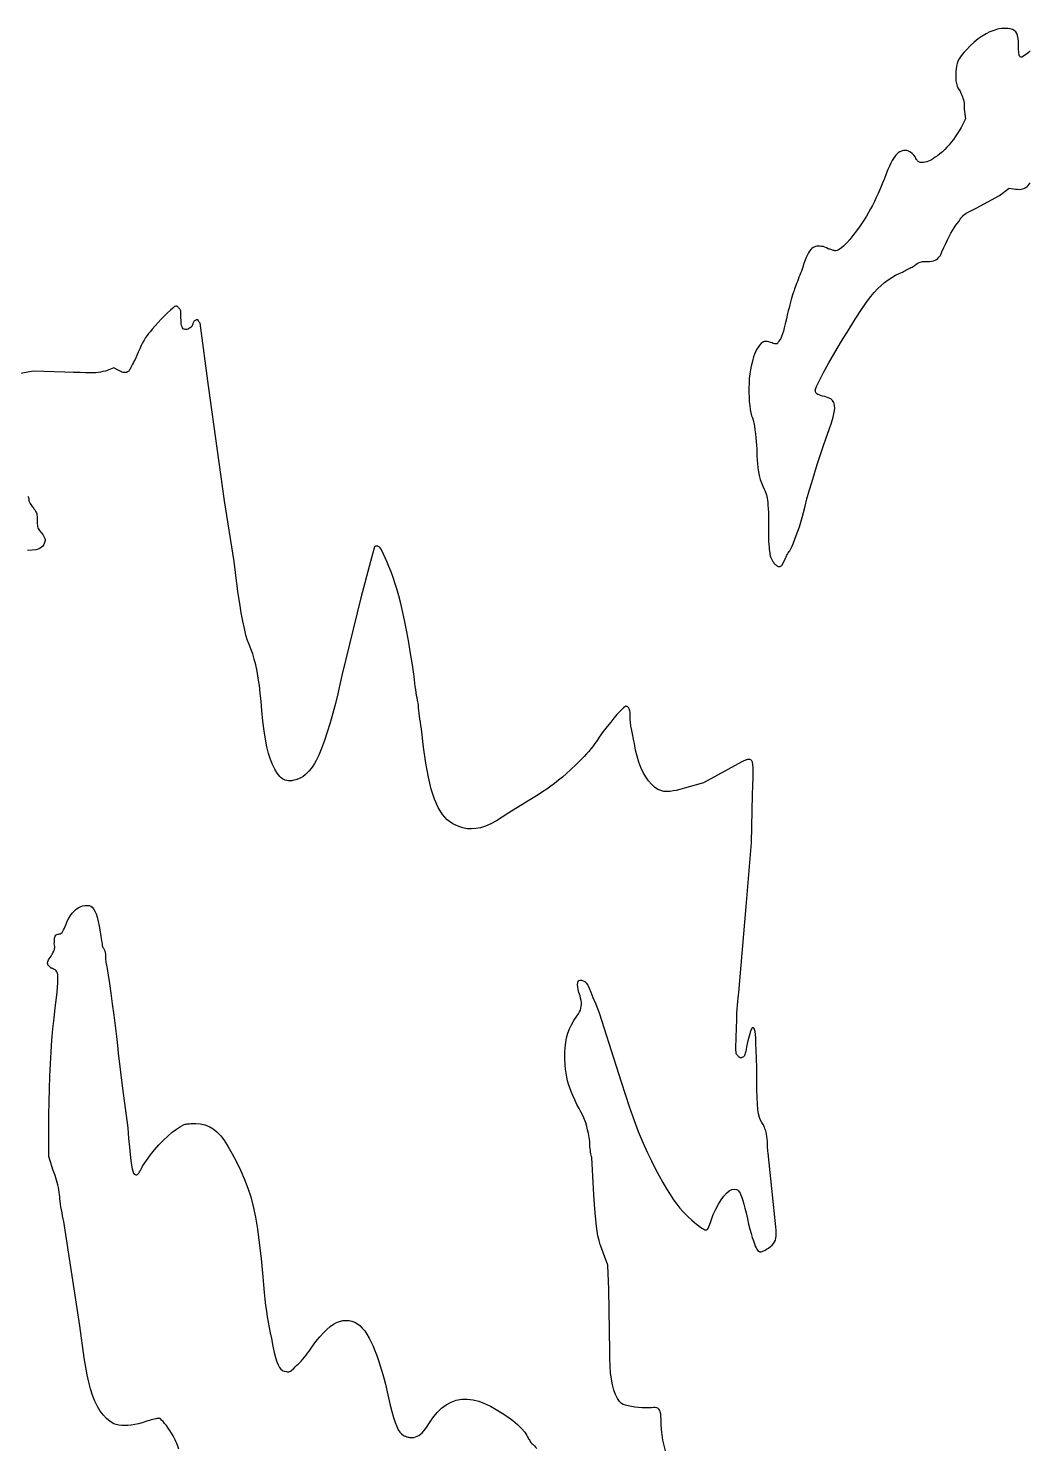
# Model space of a CAD drawing. Extents: x 0.1 to 12, y 0.1 to 13.2.
# Drawn here: x 3.068 to 5.893, y 6.371 to 10.375 of the extents above; entities that cross this region are included whole.
import ezdxf

# ---------------------------------------------------------------- set-up
doc = ezdxf.new("R2010")
doc.units = 0
doc.layers.add('1', color=1, linetype='CONTINUOUS')

msp = doc.modelspace()

# ---------------------------------------------------------------- linework, layer by layer
at = {"layer": '1', "linetype": 'CONTINUOUS'}
for points in [[(5.8945, 10.3108), (5.8877, 10.3056), (5.8816, 10.3011), (5.8765, 10.2975), (5.8728, 10.2951), (5.8709, 10.2943), (5.8684, 10.2946), (5.8665, 10.2954), (5.865, 10.2969), (5.8638, 10.299), (5.863, 10.3018), (5.8624, 10.3053), (5.8621, 10.3096), (5.8619, 10.3147), (5.8619, 10.3206), (5.8619, 10.3273), (5.8616, 10.3382), (5.8607, 10.3473), (5.8591, 10.3549), (5.8568, 10.3611), (5.8536, 10.366), (5.8495, 10.3697), (5.8445, 10.3724), (5.8384, 10.3741), (5.8312, 10.3751), (5.8228, 10.3754), (5.8127, 10.3748), (5.8023, 10.3729), (5.7917, 10.3698), (5.7809, 10.3655), (5.7699, 10.36), (5.7588, 10.3533), (5.7477, 10.3455), (5.7366, 10.3366), (5.7256, 10.3265), (5.7147, 10.3153), (5.708, 10.3084), (5.7024, 10.3018), (5.6976, 10.2954), (5.6938, 10.2891), (5.6907, 10.2827), (5.6883, 10.276), (5.6866, 10.2688), (5.6855, 10.2611), (5.6849, 10.2526), (5.6847, 10.2432), (5.6847, 10.2374), (5.6848, 10.2322), (5.685, 10.2277), (5.6855, 10.2235), (5.6862, 10.2196), (5.6873, 10.2158), (5.6888, 10.2119), (5.6908, 10.2078), (5.6934, 10.2033), (5.6967, 10.1982), (5.6992, 10.1923), (5.7014, 10.1871), (5.7033, 10.1824), (5.7048, 10.1781), (5.7061, 10.1738), (5.7071, 10.1694), (5.7078, 10.1648), (5.7083, 10.1597), (5.7086, 10.1539), (5.7087, 10.1471), (5.7117, 10.1201), (5.6997, 10.0961), (5.6943, 10.0865), (5.6888, 10.0776), (5.6833, 10.0693), (5.6777, 10.0615), (5.6719, 10.0541), (5.666, 10.047), (5.6598, 10.0403), (5.6534, 10.0337), (5.6467, 10.0273), (5.6396, 10.021), (5.6329, 10.016), (5.6268, 10.0116), (5.6214, 10.0079), (5.6165, 10.0048), (5.6119, 10.0023), (5.6074, 10.0003), (5.603, 9.9988), (5.5985, 9.9978), (5.5938, 9.9972), (5.5886, 9.997), (5.5861, 9.9971), (5.5838, 9.9974), (5.5819, 9.998), (5.5801, 9.9988), (5.5785, 10), (5.5769, 10.0015), (5.5754, 10.0035), (5.5739, 10.0058), (5.5723, 10.0087), (5.5706, 10.012), (5.566, 10.0178), (5.5613, 10.0225), (5.5564, 10.0261), (5.5515, 10.0288), (5.5465, 10.0304), (5.5416, 10.031), (5.5367, 10.0307), (5.5318, 10.0294), (5.5271, 10.0272), (5.5225, 10.024), (5.519, 10.0211), (5.5156, 10.0177), (5.5122, 10.0136), (5.5088, 10.0086), (5.5053, 10.0026), (5.5015, 9.9955), (5.4976, 9.987), (5.4933, 9.977), (5.4886, 9.9654), (5.4835, 9.952), (5.4773, 9.9365), (5.4715, 9.9225), (5.4659, 9.9096), (5.4604, 9.8978), (5.455, 9.8866), (5.4495, 9.8761), (5.444, 9.8658), (5.4384, 9.8557), (5.4326, 9.8454), (5.4264, 9.8348), (5.4151, 9.8185), (5.4044, 9.8039), (5.3945, 9.7909), (5.3853, 9.7795), (5.3769, 9.7699), (5.3691, 9.762), (5.3621, 9.7558), (5.3558, 9.7513), (5.3502, 9.7486), (5.3453, 9.7477), (5.3443, 9.7478), (5.3429, 9.7481), (5.3412, 9.7485), (5.3392, 9.749), (5.3371, 9.7496), (5.3347, 9.7503), (5.3323, 9.7511), (5.3297, 9.752), (5.327, 9.7529), (5.3243, 9.7538), (5.3197, 9.7562), (5.3151, 9.7581), (5.3103, 9.7595), (5.3056, 9.7604), (5.3011, 9.7609), (5.2966, 9.7609), (5.2925, 9.7605), (5.2887, 9.7596), (5.2852, 9.7584), (5.2823, 9.7568), (5.2788, 9.7545), (5.2754, 9.7513), (5.2721, 9.7472), (5.2689, 9.7422), (5.2658, 9.7361), (5.2626, 9.7291), (5.2594, 9.721), (5.2561, 9.712), (5.2528, 9.7019), (5.2492, 9.6907), (5.2466, 9.6851), (5.2442, 9.6793), (5.2419, 9.6733), (5.2397, 9.6673), (5.2376, 9.6614), (5.2356, 9.6557), (5.2337, 9.6502), (5.2319, 9.6451), (5.23, 9.6406), (5.2282, 9.6366), (5.2272, 9.6333), (5.2258, 9.6289), (5.2241, 9.6235), (5.2223, 9.6173), (5.2203, 9.6104), (5.2183, 9.6029), (5.2162, 9.5951), (5.2141, 9.587), (5.2121, 9.5787), (5.2102, 9.5706), (5.2068, 9.5554), (5.2036, 9.5422), (5.2008, 9.5309), (5.1981, 9.5213), (5.1956, 9.5131), (5.1931, 9.5063), (5.1907, 9.5008), (5.1883, 9.4962), (5.1858, 9.4925), (5.1832, 9.4895), (5.1823, 9.4879), (5.1813, 9.4866), (5.1802, 9.4857), (5.1788, 9.4852), (5.1772, 9.485), (5.1752, 9.4852), (5.1728, 9.4857), (5.1698, 9.4866), (5.1663, 9.4879), (5.1622, 9.4895), (5.1571, 9.491), (5.1527, 9.492), (5.1487, 9.4923), (5.1452, 9.492), (5.1419, 9.491), (5.1388, 9.4893), (5.1358, 9.4868), (5.1328, 9.4835), (5.1296, 9.4794), (5.1261, 9.4745), (5.1227, 9.4689), (5.1196, 9.4628), (5.1168, 9.4562), (5.1142, 9.449), (5.1119, 9.4411), (5.1097, 9.4323), (5.1077, 9.4227), (5.1057, 9.412), (5.1039, 9.4003), (5.1021, 9.3874), (5.1014, 9.3745), (5.101, 9.3614), (5.101, 9.3483), (5.1014, 9.3353), (5.1021, 9.3228), (5.1032, 9.3111), (5.1046, 9.3003), (5.1064, 9.2907), (5.1086, 9.2826), (5.1111, 9.2763), (5.1129, 9.2699), (5.1147, 9.262), (5.1163, 9.2527), (5.1179, 9.2424), (5.1194, 9.2316), (5.1206, 9.2205), (5.1217, 9.2095), (5.1224, 9.1988), (5.123, 9.189), (5.1231, 9.1802), (5.1233, 9.1692), (5.1239, 9.158), (5.1248, 9.1467), (5.1262, 9.1354), (5.128, 9.1242), (5.1303, 9.1134), (5.133, 9.1029), (5.1362, 9.0929), (5.1399, 9.0836), (5.1441, 9.0751), (5.1466, 9.0693), (5.1486, 9.0642), (5.1501, 9.0595), (5.1514, 9.0549), (5.1524, 9.0499), (5.1532, 9.0444), (5.1539, 9.0379), (5.1546, 9.03), (5.1553, 9.0205), (5.1562, 9.009), (5.1562, 8.9279), (5.157, 8.9195), (5.1577, 8.9122), (5.1583, 8.9059), (5.1589, 8.9004), (5.1595, 8.8956), (5.1603, 8.8914), (5.1611, 8.8875), (5.1622, 8.8839), (5.1635, 8.8804), (5.1652, 8.8769), (5.1662, 8.875), (5.1673, 8.873), (5.1686, 8.8709), (5.17, 8.8688), (5.1715, 8.8667), (5.1732, 8.8648), (5.1749, 8.8629), (5.1766, 8.8613), (5.1784, 8.8599), (5.1802, 8.8589), (5.1819, 8.8581), (5.1835, 8.8574), (5.1849, 8.857), (5.1863, 8.8569), (5.1877, 8.857), (5.189, 8.8574), (5.1904, 8.858), (5.1919, 8.859), (5.1935, 8.8602), (5.1952, 8.8619), (5.2042, 8.8799), (5.2044, 8.881), (5.2049, 8.8826), (5.2057, 8.8846), (5.2067, 8.8869), (5.208, 8.8893), (5.2094, 8.8918), (5.211, 8.8943), (5.2127, 8.8967), (5.2144, 8.8989), (5.2162, 8.9009), (5.2192, 8.9071), (5.2226, 8.9147), (5.2264, 8.9237), (5.2304, 8.9338), (5.2346, 8.9448), (5.2389, 8.9567), (5.2432, 8.9692), (5.2474, 8.9822), (5.2515, 8.9955), (5.2553, 9.009), (5.2595, 9.0274), (5.2648, 9.0481), (5.271, 9.0706), (5.278, 9.0945), (5.2857, 9.1194), (5.2937, 9.1448), (5.3021, 9.1703), (5.3106, 9.1955), (5.3191, 9.22), (5.3273, 9.2432), (5.3337, 9.2624), (5.3385, 9.2786), (5.3416, 9.2921), (5.343, 9.3033), (5.3427, 9.3123), (5.3407, 9.3196), (5.337, 9.3253), (5.3316, 9.3298), (5.3243, 9.3334), (5.3153, 9.3363), (5.3087, 9.3381), (5.3033, 9.3397), (5.2989, 9.3412), (5.2954, 9.3427), (5.2928, 9.3442), (5.2909, 9.3459), (5.2896, 9.3476), (5.2888, 9.3496), (5.2884, 9.3518), (5.2883, 9.3544), (5.2918, 9.3646), (5.2998, 9.3817), (5.3117, 9.4045), (5.3267, 9.4315), (5.3438, 9.4613), (5.3624, 9.4927), (5.3817, 9.5243), (5.4008, 9.5547), (5.419, 9.5826), (5.4354, 9.6066), (5.4446, 9.6188), (5.4541, 9.63), (5.4638, 9.6404), (5.4738, 9.6499), (5.4839, 9.6584), (5.494, 9.6661), (5.5042, 9.6728), (5.5144, 9.6787), (5.5245, 9.6836), (5.5345, 9.6877), (5.5374, 9.6895), (5.5406, 9.6913), (5.5439, 9.6931), (5.5475, 9.6949), (5.5511, 9.6967), (5.5546, 9.6985), (5.5582, 9.7003), (5.5615, 9.7021), (5.5647, 9.7039), (5.5676, 9.7057), (5.5717, 9.709), (5.5754, 9.7116), (5.5786, 9.7136), (5.5816, 9.7151), (5.5845, 9.7162), (5.5875, 9.717), (5.5907, 9.7174), (5.5944, 9.7176), (5.5986, 9.7177), (5.6036, 9.7177), (5.6104, 9.7179), (5.6163, 9.7185), (5.6216, 9.7196), (5.6262, 9.7212), (5.6303, 9.7233), (5.6339, 9.7262), (5.6371, 9.7296), (5.6401, 9.7339), (5.6429, 9.7389), (5.6456, 9.7447), (5.651, 9.7569), (5.6561, 9.7682), (5.6611, 9.7787), (5.666, 9.7884), (5.6708, 9.7973), (5.6755, 9.8055), (5.6801, 9.813), (5.6847, 9.8199), (5.6892, 9.8262), (5.6937, 9.8318), (5.6971, 9.8368), (5.7001, 9.8411), (5.7031, 9.8447), (5.7063, 9.848), (5.7098, 9.851), (5.714, 9.8539), (5.7191, 9.8569), (5.7252, 9.8601), (5.7327, 9.8637), (5.7417, 9.8679), (5.8078, 9.9039), (5.8348, 9.9249), (5.8529, 9.9219), (5.8589, 9.9213), (5.8644, 9.9212), (5.8695, 9.9216), (5.8741, 9.9226), (5.8784, 9.9242), (5.8823, 9.9262), (5.8858, 9.9289), (5.8891, 9.932), (5.8921, 9.9357), (5.8949, 9.9399)], [(4.8652, 6.3622), (4.8615, 6.3769), (4.8584, 6.3919), (4.856, 6.407), (4.8543, 6.422), (4.8532, 6.4365), (4.8529, 6.4505), (4.8527, 6.4588), (4.8521, 6.4657), (4.851, 6.4714), (4.8494, 6.4759), (4.8472, 6.4794), (4.8444, 6.4818), (4.8409, 6.4833), (4.8367, 6.4841), (4.8317, 6.4841), (4.8258, 6.4835), (4.818, 6.4829), (4.809, 6.4827), (4.7993, 6.4831), (4.7893, 6.4838), (4.7793, 6.485), (4.7696, 6.4865), (4.7607, 6.4884), (4.7528, 6.4905), (4.7464, 6.4929), (4.7417, 6.4955), (4.7356, 6.5013), (4.7299, 6.5096), (4.7248, 6.5203), (4.7202, 6.533), (4.7162, 6.5477), (4.713, 6.564), (4.7105, 6.5819), (4.709, 6.6011), (4.7083, 6.6214), (4.7087, 6.6426), (4.7057, 6.8168), (4.7027, 6.8859), (4.6907, 6.9189), (4.6857, 6.9318), (4.6815, 6.9439), (4.678, 6.9557), (4.6751, 6.968), (4.6727, 6.9812), (4.6706, 6.9961), (4.6688, 7.0132), (4.667, 7.0332), (4.6654, 7.0566), (4.6637, 7.0841), (4.6577, 7.1892), (4.6568, 7.1922), (4.6559, 7.1959), (4.655, 7.2001), (4.6543, 7.2046), (4.6535, 7.2095), (4.6529, 7.2145), (4.6524, 7.2196), (4.652, 7.2246), (4.6517, 7.2296), (4.6517, 7.2342), (4.6498, 7.2463), (4.6479, 7.2573), (4.6458, 7.2675), (4.6433, 7.2773), (4.6404, 7.2868), (4.6369, 7.2963), (4.6329, 7.306), (4.628, 7.3163), (4.6223, 7.3273), (4.6156, 7.3393), (4.6097, 7.3523), (4.6044, 7.3642), (4.5998, 7.3753), (4.5958, 7.3858), (4.5923, 7.396), (4.5895, 7.4062), (4.5871, 7.4164), (4.5851, 7.4271), (4.5837, 7.4383), (4.5826, 7.4505), (4.582, 7.4685), (4.582, 7.485), (4.5827, 7.5001), (4.5843, 7.5142), (4.5867, 7.5274), (4.5902, 7.54), (4.5947, 7.5521), (4.6004, 7.5641), (4.6073, 7.5762), (4.6156, 7.5886), (4.6197, 7.5946), (4.6229, 7.6003), (4.6253, 7.6056), (4.627, 7.6108), (4.628, 7.616), (4.6284, 7.6212), (4.6282, 7.6267), (4.6274, 7.6325), (4.6262, 7.6388), (4.6246, 7.6456), (4.6215, 7.6551), (4.6192, 7.6636), (4.6179, 7.671), (4.6174, 7.6773), (4.6179, 7.6824), (4.6192, 7.6863), (4.6215, 7.6888), (4.6246, 7.6899), (4.6287, 7.6896), (4.6336, 7.6877), (4.6361, 7.6869), (4.6383, 7.6858), (4.6405, 7.6839), (4.643, 7.6806), (4.646, 7.6753), (4.6498, 7.6674), (4.6548, 7.6562), (4.661, 7.6413), (4.6689, 7.6219), (4.6787, 7.5976), (4.7267, 7.4474), (4.7409, 7.4028), (4.7529, 7.3652), (4.7633, 7.3335), (4.7724, 7.3067), (4.7808, 7.2834), (4.7888, 7.2626), (4.7969, 7.243), (4.8054, 7.2235), (4.8149, 7.203), (4.8258, 7.1802), (4.8366, 7.1583), (4.8473, 7.1377), (4.8579, 7.1186), (4.8683, 7.101), (4.8784, 7.0848), (4.8881, 7.0703), (4.8974, 7.0575), (4.9062, 7.0465), (4.9144, 7.0373), (4.9219, 7.03), (4.9306, 7.0215), (4.9388, 7.0138), (4.9463, 7.0071), (4.9532, 7.0012), (4.9595, 6.9962), (4.9649, 6.9922), (4.9697, 6.989), (4.9736, 6.9868), (4.9767, 6.9854), (4.979, 6.985), (4.9807, 6.9852), (4.9823, 6.9858), (4.9837, 6.9868), (4.9851, 6.9884), (4.9865, 6.9906), (4.9878, 6.9934), (4.9892, 6.9969), (4.9907, 7.0011), (4.9923, 7.0061), (4.994, 7.012), (5.0005, 7.0286), (5.0075, 7.0438), (5.0149, 7.0577), (5.0224, 7.0699), (5.03, 7.0803), (5.0377, 7.0888), (5.0452, 7.095), (5.0525, 7.099), (5.0595, 7.1004), (5.0661, 7.0991), (5.0687, 7.0978), (5.0712, 7.0957), (5.0736, 7.0926), (5.076, 7.0884), (5.0785, 7.083), (5.081, 7.0762), (5.0837, 7.0679), (5.0865, 7.0581), (5.0897, 7.0465), (5.0931, 7.033), (5.0967, 7.0165), (5.1002, 7.0014), (5.1037, 6.9875), (5.1071, 6.975), (5.1104, 6.964), (5.1134, 6.9543), (5.1163, 6.9462), (5.1189, 6.9395), (5.1212, 6.9344), (5.1231, 6.9309), (5.125, 6.9278), (5.1271, 6.9255), (5.1295, 6.924), (5.1322, 6.9233), (5.1351, 6.9234), (5.1385, 6.9242), (5.1422, 6.9257), (5.1464, 6.9279), (5.151, 6.9306), (5.1562, 6.9339), (5.1619, 6.9383), (5.1667, 6.9425), (5.1705, 6.9467), (5.1735, 6.9512), (5.1757, 6.9561), (5.1771, 6.9616), (5.1779, 6.968), (5.1782, 6.9753), (5.1779, 6.984), (5.1772, 6.994), (5.1562, 7.1922), (5.1561, 7.1935), (5.1558, 7.1957), (5.1555, 7.1986), (5.1551, 7.2022), (5.1547, 7.2065), (5.1542, 7.2112), (5.1538, 7.2165), (5.1535, 7.2221), (5.1532, 7.228), (5.1532, 7.2342), (5.1523, 7.2425), (5.1513, 7.2496), (5.1504, 7.2556), (5.1494, 7.2607), (5.1483, 7.265), (5.1471, 7.2688), (5.1458, 7.2723), (5.1444, 7.2756), (5.1429, 7.2788), (5.1411, 7.2823), (5.137, 7.288), (5.1335, 7.2945), (5.1306, 7.3025), (5.1283, 7.3124), (5.1265, 7.3247), (5.1251, 7.34), (5.1242, 7.3588), (5.1236, 7.3816), (5.1232, 7.409), (5.1231, 7.4414), (5.1223, 7.4695), (5.1216, 7.4925), (5.1209, 7.5111), (5.1202, 7.5257), (5.1194, 7.5368), (5.1184, 7.5448), (5.1171, 7.5502), (5.1155, 7.5535), (5.1136, 7.5551), (5.1111, 7.5556), (5.1101, 7.555), (5.109, 7.5535), (5.1077, 7.5509), (5.1063, 7.5475), (5.1047, 7.5432), (5.1031, 7.538), (5.1014, 7.5322), (5.0997, 7.5256), (5.0979, 7.5183), (5.0961, 7.5105), (5.0945, 7.5015), (5.0931, 7.494), (5.0919, 7.4881), (5.0908, 7.4834), (5.0897, 7.4797), (5.0885, 7.477), (5.0872, 7.475), (5.0855, 7.4735), (5.0835, 7.4724), (5.0811, 7.4715), (5.0802, 7.4707), (5.0793, 7.4704), (5.0783, 7.4703), (5.0773, 7.4706), (5.0762, 7.4711), (5.075, 7.4719), (5.0737, 7.473), (5.0723, 7.4743), (5.0708, 7.4758), (5.0691, 7.4775), (5.0674, 7.4793), (5.0662, 7.4812), (5.0652, 7.4838), (5.0645, 7.4873), (5.0642, 7.4921), (5.0641, 7.4987), (5.0643, 7.5073), (5.0647, 7.5184), (5.0653, 7.5324), (5.0661, 7.5495), (5.0662, 7.5607), (5.0664, 7.5723), (5.0668, 7.5842), (5.0673, 7.5961), (5.0679, 7.6077), (5.0687, 7.619), (5.0694, 7.6295), (5.0703, 7.6391), (5.0712, 7.6476), (5.0721, 7.6547), (5.0931, 7.8979), (5.1081, 8.0781), (5.1111, 8.2132), (5.1119, 8.2393), (5.1125, 8.2604), (5.1127, 8.277), (5.1125, 8.2896), (5.1119, 8.2988), (5.1107, 8.3051), (5.1089, 8.3091), (5.1064, 8.3112), (5.1032, 8.3121), (5.0991, 8.3123), (5.098, 8.3122), (5.0967, 8.312), (5.095, 8.3116), (5.0932, 8.3111), (5.0912, 8.3104), (5.0892, 8.3097), (5.087, 8.3089), (5.085, 8.3081), (5.083, 8.3072), (5.0811, 8.3063), (4.973, 8.2462), (4.9189, 8.2312), (4.9064, 8.228), (4.8958, 8.2254), (4.8868, 8.2236), (4.8791, 8.2224), (4.8724, 8.2218), (4.8664, 8.2219), (4.8608, 8.2226), (4.8554, 8.2239), (4.8498, 8.2258), (4.8438, 8.2282), (4.8349, 8.2345), (4.8263, 8.2425), (4.818, 8.2522), (4.8102, 8.2633), (4.8029, 8.2759), (4.7963, 8.2898), (4.7904, 8.3051), (4.7852, 8.3214), (4.781, 8.3389), (4.7778, 8.3574), (4.7769, 8.3612), (4.776, 8.3655), (4.7751, 8.3701), (4.7742, 8.3749), (4.7733, 8.3799), (4.7724, 8.3848), (4.7715, 8.3896), (4.7706, 8.3943), (4.7697, 8.3986), (4.7688, 8.4024), (4.7679, 8.4062), (4.7673, 8.4102), (4.7668, 8.4144), (4.7664, 8.4187), (4.7661, 8.423), (4.766, 8.4273), (4.7659, 8.4313), (4.7658, 8.4351), (4.7658, 8.4385), (4.7658, 8.4414), (4.7656, 8.4457), (4.7651, 8.4494), (4.7643, 8.4526), (4.7633, 8.4553), (4.762, 8.4576), (4.7606, 8.4594), (4.759, 8.4608), (4.7573, 8.4617), (4.7556, 8.4623), (4.7538, 8.4625), (4.7512, 8.4615), (4.7474, 8.4586), (4.7423, 8.4539), (4.736, 8.4474), (4.7286, 8.4392), (4.7202, 8.4294), (4.711, 8.418), (4.7009, 8.4052), (4.6901, 8.391), (4.6787, 8.3754), (4.6725, 8.366), (4.6666, 8.3575), (4.6608, 8.3496), (4.655, 8.3423), (4.649, 8.3352), (4.6428, 8.3282), (4.6361, 8.3212), (4.629, 8.3138), (4.6212, 8.3059), (4.6126, 8.2973), (4.5989, 8.2846), (4.5863, 8.2732), (4.5746, 8.263), (4.5634, 8.2537), (4.5526, 8.2451), (4.5417, 8.237), (4.5305, 8.229), (4.5188, 8.2211), (4.5062, 8.2129), (4.4925, 8.2042), (4.4234, 8.1622), (4.4052, 8.1497), (4.3883, 8.1394), (4.3725, 8.131), (4.3577, 8.1246), (4.3438, 8.1201), (4.3307, 8.1174), (4.3181, 8.1164), (4.3059, 8.1171), (4.294, 8.1194), (4.2823, 8.1231), (4.2652, 8.131), (4.25, 8.1423), (4.2365, 8.1575), (4.2245, 8.1767), (4.214, 8.2005), (4.2047, 8.2291), (4.1965, 8.2629), (4.1893, 8.3023), (4.1829, 8.3477), (4.1772, 8.3994), (4.1755, 8.4085), (4.1739, 8.4176), (4.1726, 8.4265), (4.1714, 8.4352), (4.1704, 8.4433), (4.1696, 8.4509), (4.169, 8.4576), (4.1685, 8.4634), (4.1683, 8.4681), (4.1682, 8.4715), (4.1672, 8.4749), (4.1661, 8.4799), (4.1648, 8.486), (4.1635, 8.4931), (4.1622, 8.5011), (4.1608, 8.5097), (4.1595, 8.5188), (4.1583, 8.5281), (4.1571, 8.5374), (4.1562, 8.5465), (4.1515, 8.5796), (4.1465, 8.6118), (4.1413, 8.643), (4.1358, 8.6729), (4.1303, 8.7012), (4.1246, 8.7277), (4.1189, 8.7522), (4.1132, 8.7744), (4.1076, 8.794), (4.1021, 8.8108), (4.0989, 8.8207), (4.0949, 8.8321), (4.0902, 8.8443), (4.0851, 8.8569), (4.08, 8.8694), (4.0749, 8.8811), (4.0701, 8.8915), (4.0659, 8.9002), (4.0625, 8.9065), (4.0601, 8.9099), (4.059, 8.9115), (4.0576, 8.9128), (4.0561, 8.9138), (4.0543, 8.9144), (4.0526, 8.9148), (4.0508, 8.9149), (4.0491, 8.9147), (4.0475, 8.9143), (4.0461, 8.9137), (4.045, 8.9129), (4.033, 8.8709), (4.006, 8.7688), (3.952, 8.5495), (3.9469, 8.5243), (3.941, 8.4977), (3.9343, 8.4704), (3.927, 8.4429), (3.9193, 8.4159), (3.9113, 8.39), (3.9032, 8.3657), (3.8952, 8.3438), (3.8873, 8.3248), (3.8799, 8.3093), (3.8753, 8.3014), (3.8705, 8.2939), (3.8655, 8.2868), (3.8602, 8.2803), (3.8547, 8.2744), (3.849, 8.2691), (3.8429, 8.2645), (3.8365, 8.2606), (3.8299, 8.2575), (3.8228, 8.2553), (3.8168, 8.2537), (3.8112, 8.2527), (3.8061, 8.2523), (3.8013, 8.2524), (3.7969, 8.253), (3.7928, 8.2542), (3.7888, 8.2559), (3.7851, 8.2581), (3.7814, 8.2609), (3.7778, 8.2643), (3.77, 8.2739), (3.763, 8.2851), (3.7565, 8.2979), (3.7507, 8.3125), (3.7455, 8.3292), (3.7408, 8.3482), (3.7366, 8.3696), (3.7329, 8.3936), (3.7296, 8.4205), (3.7267, 8.4505), (3.7247, 8.4758), (3.7224, 8.4995), (3.7197, 8.5217), (3.7166, 8.5424), (3.7132, 8.5616), (3.7094, 8.5793), (3.7053, 8.5957), (3.7008, 8.6106), (3.6959, 8.6243), (3.6907, 8.6366), (3.6862, 8.6484), (3.6817, 8.6636), (3.6773, 8.6819), (3.6729, 8.7031), (3.6685, 8.7267), (3.6643, 8.7525), (3.6602, 8.7802), (3.6562, 8.8093), (3.6523, 8.8397), (3.6486, 8.8709), (3.6216, 9.042), (3.5766, 9.3664), (3.5526, 9.5435), (3.5516, 9.5445), (3.5508, 9.5456), (3.5499, 9.5468), (3.5491, 9.548), (3.5484, 9.5492), (3.5478, 9.5503), (3.5473, 9.5512), (3.5469, 9.5519), (3.5465, 9.5526), (3.5447, 9.5531), (3.5427, 9.553), (3.5406, 9.5524), (3.5387, 9.5513), (3.5368, 9.5499), (3.5351, 9.5482), (3.5336, 9.5464), (3.5325, 9.5444), (3.5318, 9.5424), (3.5315, 9.5405), (3.5312, 9.5387), (3.5302, 9.5367), (3.5288, 9.5346), (3.5269, 9.5327), (3.5248, 9.5308), (3.5225, 9.5291), (3.52, 9.5276), (3.5177, 9.5265), (3.5155, 9.5258), (3.5135, 9.5255), (3.5102, 9.5258), (3.5073, 9.5267), (3.505, 9.5281), (3.503, 9.5302), (3.5015, 9.533), (3.5003, 9.5366), (3.4995, 9.5408), (3.4989, 9.5459), (3.4986, 9.5518), (3.4985, 9.5586), (3.4985, 9.5636), (3.4985, 9.568), (3.4983, 9.5718), (3.4981, 9.575), (3.4977, 9.5777), (3.4972, 9.58), (3.4964, 9.5818), (3.4954, 9.5833), (3.4941, 9.5846), (3.4925, 9.5856), (3.4916, 9.5872), (3.4907, 9.5885), (3.4898, 9.5895), (3.4889, 9.5903), (3.488, 9.5908), (3.4871, 9.5912), (3.4862, 9.5914), (3.4853, 9.5915), (3.4844, 9.5916), (3.4835, 9.5916), (3.4805, 9.5902), (3.4754, 9.5864), (3.4687, 9.5806), (3.4607, 9.5731), (3.452, 9.5646), (3.4428, 9.5553), (3.4338, 9.5457), (3.4253, 9.5362), (3.4177, 9.5274), (3.4114, 9.5195), (3.407, 9.5147), (3.4027, 9.5091), (3.3986, 9.5028), (3.3944, 9.4959), (3.3904, 9.4884), (3.3863, 9.4802), (3.3822, 9.4714), (3.3781, 9.462), (3.3738, 9.452), (3.3694, 9.4414), (3.3668, 9.4369), (3.3643, 9.4325), (3.3621, 9.4283), (3.36, 9.4242), (3.3581, 9.4204), (3.3564, 9.417), (3.3549, 9.414), (3.3535, 9.4116), (3.3523, 9.4097), (3.3514, 9.4084), (3.3494, 9.4068), (3.3471, 9.4055), (3.3445, 9.4047), (3.3417, 9.4043), (3.3386, 9.4043), (3.3354, 9.4047), (3.332, 9.4056), (3.3285, 9.4071), (3.3249, 9.409), (3.3213, 9.4114), (3.3093, 9.4174), (3.2853, 9.4084), (3.2779, 9.4068), (3.2714, 9.4055), (3.2652, 9.4045), (3.2585, 9.4039), (3.2508, 9.4035), (3.2412, 9.4034), (3.2291, 9.4036), (3.2139, 9.404), (3.1948, 9.4046), (3.1712, 9.4054), (3.0811, 9.4084), (3.036, 9.3994)], [(3.0666, 9.0555), (3.068, 9.052), (3.0688, 9.0486), (3.0691, 9.045), (3.0692, 9.044), (3.0694, 9.0426), (3.07, 9.0409), (3.0707, 9.0389), (3.0717, 9.0368), (3.073, 9.0344), (3.0745, 9.032), (3.0764, 9.0294), (3.0786, 9.0267), (3.0811, 9.024), (3.0836, 9.0199), (3.0858, 9.0165), (3.0877, 9.0136), (3.0892, 9.0109), (3.0905, 9.0083), (3.0915, 9.0054), (3.0922, 9.0022), (3.0927, 8.9984), (3.093, 8.9937), (3.0931, 8.988), (3.0931, 8.9822), (3.0932, 8.9773), (3.0934, 8.9732), (3.0939, 8.9697), (3.0946, 8.9666), (3.0957, 8.9638), (3.0972, 8.9611), (3.0992, 8.9583), (3.1019, 8.9553), (3.1051, 8.952), (3.1084, 8.9476), (3.1109, 8.9436), (3.1128, 8.9399), (3.1141, 8.9364), (3.1149, 8.9332), (3.1151, 8.9301), (3.1147, 8.9272), (3.1139, 8.9244), (3.1127, 8.9216), (3.1111, 8.9189), (3.1084, 8.9148), (3.1054, 8.9113), (3.1014, 8.9084), (3.096, 8.9061), (3.0886, 8.9043), (3.0787, 8.9029), (3.0657, 8.9019)], [(3.4926, 6.3663), (3.4906, 6.372), (3.4886, 6.3776), (3.4865, 6.3829), (3.4844, 6.3879), (3.4824, 6.3925), (3.4805, 6.3964), (3.4766, 6.4037), (3.4721, 6.4113), (3.4672, 6.4188), (3.4622, 6.426), (3.4572, 6.4328), (3.4524, 6.439), (3.4479, 6.4444), (3.444, 6.4487), (3.4407, 6.4518), (3.4384, 6.4535), (3.4364, 6.4534), (3.4338, 6.4531), (3.4308, 6.4526), (3.4273, 6.452), (3.4234, 6.4512), (3.4192, 6.4502), (3.4146, 6.449), (3.4098, 6.4477), (3.4047, 6.4462), (3.3994, 6.4444), (3.3887, 6.4411), (3.3782, 6.4383), (3.368, 6.4361), (3.3582, 6.4345), (3.3487, 6.4336), (3.3397, 6.4332), (3.3312, 6.4335), (3.3233, 6.4345), (3.316, 6.4361), (3.3093, 6.4384), (3.2988, 6.4447), (3.2888, 6.4528), (3.2795, 6.4626), (3.2708, 6.4741), (3.2628, 6.4872), (3.2555, 6.502), (3.2489, 6.5184), (3.2432, 6.5363), (3.2383, 6.5557), (3.2342, 6.5766), (3.2252, 6.6246), (3.2132, 6.7147), (3.1682, 7.009), (3.1664, 7.0165), (3.1646, 7.0246), (3.1629, 7.033), (3.1614, 7.0415), (3.1599, 7.0499), (3.1587, 7.0581), (3.1576, 7.0658), (3.1568, 7.0728), (3.1563, 7.079), (3.1562, 7.0841), (3.1552, 7.0912), (3.154, 7.0982), (3.1526, 7.1051), (3.1511, 7.1119), (3.1494, 7.1186), (3.1475, 7.1254), (3.1454, 7.1322), (3.1432, 7.1391), (3.1408, 7.146), (3.1381, 7.1532), (3.1261, 7.1922), (3.1261, 7.3093), (3.1264, 7.3468), (3.1272, 7.3834), (3.1284, 7.4193), (3.1301, 7.4541), (3.1321, 7.488), (3.1346, 7.5208), (3.1373, 7.5524), (3.1404, 7.5828), (3.1436, 7.6119), (3.1471, 7.6396), (3.1488, 7.6563), (3.15, 7.6703), (3.1509, 7.6819), (3.1513, 7.6913), (3.1513, 7.6989), (3.1508, 7.7049), (3.1499, 7.7096), (3.1485, 7.7131), (3.1466, 7.7157), (3.1441, 7.7177), (3.1432, 7.7186), (3.142, 7.7195), (3.1408, 7.7203), (3.1395, 7.7211), (3.1381, 7.7218), (3.1368, 7.7225), (3.1355, 7.723), (3.1343, 7.7234), (3.1331, 7.7236), (3.1321, 7.7237), (3.1231, 7.7327), (3.1224, 7.7353), (3.1221, 7.7376), (3.1221, 7.7398), (3.1226, 7.742), (3.1235, 7.7444), (3.1248, 7.747), (3.1267, 7.75), (3.129, 7.7536), (3.1318, 7.7578), (3.1351, 7.7628), (3.1368, 7.7661), (3.1383, 7.7691), (3.1397, 7.7717), (3.1407, 7.7742), (3.1415, 7.7767), (3.142, 7.7792), (3.1423, 7.782), (3.1423, 7.7851), (3.1419, 7.7886), (3.1411, 7.7928), (3.1412, 7.7987), (3.1415, 7.8037), (3.142, 7.8079), (3.1428, 7.8114), (3.1438, 7.8142), (3.145, 7.8164), (3.1466, 7.818), (3.1484, 7.819), (3.1506, 7.8196), (3.1532, 7.8198), (3.1558, 7.8201), (3.1582, 7.821), (3.1606, 7.8225), (3.1629, 7.8247), (3.1652, 7.8277), (3.1674, 7.8315), (3.1697, 7.8361), (3.1721, 7.8417), (3.1746, 7.8483), (3.1772, 7.8559), (3.1818, 7.8644), (3.1866, 7.8721), (3.1916, 7.8788), (3.1968, 7.8847), (3.2023, 7.8896), (3.2081, 7.8937), (3.2142, 7.8968), (3.2205, 7.8991), (3.2272, 7.9005), (3.2342, 7.9009), (3.2394, 7.9003), (3.244, 7.8986), (3.2483, 7.8955), (3.2521, 7.8909), (3.2556, 7.8848), (3.2589, 7.8769), (3.2619, 7.8672), (3.2648, 7.8555), (3.2676, 7.8418), (3.2703, 7.8258), (3.2712, 7.8195), (3.2721, 7.8134), (3.273, 7.8074), (3.2739, 7.8018), (3.2748, 7.7965), (3.2757, 7.7919), (3.2766, 7.7879), (3.2775, 7.7846), (3.2784, 7.7822), (3.2793, 7.7808), (3.2802, 7.7797), (3.2811, 7.7783), (3.2819, 7.7767), (3.2827, 7.7749), (3.2834, 7.7729), (3.284, 7.7708), (3.2846, 7.7687), (3.2849, 7.7667), (3.2852, 7.7646), (3.2853, 7.7628), (3.2853, 7.7608), (3.2853, 7.7585), (3.2854, 7.7559), (3.2855, 7.7531), (3.2857, 7.75), (3.2859, 7.7468), (3.2863, 7.7434), (3.2868, 7.7399), (3.2875, 7.7363), (3.2883, 7.7327), (3.2905, 7.7216), (3.2934, 7.7036), (3.2969, 7.6802), (3.3008, 7.6528), (3.3048, 7.6227), (3.3088, 7.5915), (3.3127, 7.5606), (3.3162, 7.5313), (3.3191, 7.5051), (3.3213, 7.4835), (3.3333, 7.3844), (3.3483, 7.2733), (3.3509, 7.2434), (3.3531, 7.2183), (3.3552, 7.1976), (3.357, 7.1809), (3.3589, 7.1678), (3.3607, 7.1578), (3.3626, 7.1506), (3.3646, 7.1457), (3.3668, 7.1426), (3.3694, 7.1411), (3.3711, 7.1404), (3.3727, 7.1402), (3.3743, 7.1405), (3.3759, 7.1414), (3.3776, 7.143), (3.3795, 7.1455), (3.3817, 7.1488), (3.3842, 7.1532), (3.387, 7.1586), (3.3904, 7.1652), (3.4008, 7.1812), (3.4121, 7.1967), (3.424, 7.2115), (3.4364, 7.2254), (3.4489, 7.2384), (3.4615, 7.2501), (3.4739, 7.2606), (3.4858, 7.2695), (3.4971, 7.2768), (3.5075, 7.2823), (3.5103, 7.2831), (3.5133, 7.2838), (3.5164, 7.2843), (3.5196, 7.2846), (3.5229, 7.2849), (3.5263, 7.2851), (3.5298, 7.2852), (3.5334, 7.2853), (3.5369, 7.2853), (3.5405, 7.2853), (3.5536, 7.2844), (3.566, 7.2818), (3.5777, 7.2773), (3.5889, 7.2706), (3.5998, 7.2616), (3.6106, 7.2503), (3.6213, 7.2363), (3.6321, 7.2196), (3.6432, 7.1999), (3.6547, 7.1772), (3.6672, 7.1519), (3.678, 7.1276), (3.6873, 7.1033), (3.6953, 7.0781), (3.7023, 7.0511), (3.7085, 7.0211), (3.7141, 6.9872), (3.7193, 6.9486), (3.7245, 6.9041), (3.7297, 6.8529), (3.7315, 6.8297), (3.7334, 6.8088), (3.7353, 6.7897), (3.7373, 6.7721), (3.7395, 6.7556), (3.7418, 6.74), (3.7444, 6.7248), (3.7472, 6.7098), (3.7503, 6.6945), (3.7538, 6.6787), (3.758, 6.6572), (3.7619, 6.6393), (3.7655, 6.6247), (3.769, 6.6131), (3.7725, 6.604), (3.7762, 6.5972), (3.7803, 6.5923), (3.7848, 6.5889), (3.7899, 6.5868), (3.7958, 6.5856), (3.7983, 6.5849), (3.8007, 6.5846), (3.8028, 6.5847), (3.8051, 6.5854), (3.8074, 6.5867), (3.8101, 6.5886), (3.8131, 6.5912), (3.8167, 6.5945), (3.8209, 6.5986), (3.8258, 6.6036), (3.8296, 6.6067), (3.8337, 6.6106), (3.8379, 6.6152), (3.8424, 6.6203), (3.8468, 6.6258), (3.8513, 6.6315), (3.8558, 6.6374), (3.86, 6.6433), (3.8641, 6.6491), (3.8679, 6.6547), (3.8792, 6.6699), (3.89, 6.6832), (3.9002, 6.6947), (3.9099, 6.7044), (3.9193, 6.7125), (3.9284, 6.7189), (3.9373, 6.7237), (3.9462, 6.7271), (3.955, 6.7291), (3.964, 6.7297), (3.9727, 6.7292), (3.981, 6.7275), (3.9888, 6.7246), (3.9962, 6.7205), (4.0034, 6.7151), (4.0102, 6.7083), (4.0169, 6.7001), (4.0233, 6.6905), (4.0297, 6.6794), (4.036, 6.6667), (4.0404, 6.6567), (4.0447, 6.6464), (4.0488, 6.6359), (4.0528, 6.625), (4.0567, 6.6137), (4.0605, 6.602), (4.0642, 6.5898), (4.0678, 6.577), (4.0715, 6.5636), (4.0751, 6.5495), (4.0819, 6.5196), (4.0879, 6.4942), (4.0933, 6.473), (4.0982, 6.4556), (4.1029, 6.4414), (4.1073, 6.4302), (4.1117, 6.4214), (4.1162, 6.4146), (4.121, 6.4094), (4.1261, 6.4054), (4.1279, 6.4045), (4.1298, 6.4036), (4.1317, 6.4028), (4.1337, 6.402), (4.1359, 6.4013), (4.1382, 6.4006), (4.1408, 6.4001), (4.1436, 6.3997), (4.1467, 6.3995), (4.1502, 6.3994), (4.1554, 6.3998), (4.1603, 6.4009), (4.1651, 6.4027), (4.1697, 6.4054), (4.1742, 6.4088), (4.1787, 6.413), (4.1833, 6.4181), (4.188, 6.424), (4.193, 6.4308), (4.1982, 6.4384), (4.2094, 6.4553), (4.2212, 6.4698), (4.2338, 6.482), (4.247, 6.4918), (4.2609, 6.4992), (4.2754, 6.5044), (4.2905, 6.5072), (4.3062, 6.5076), (4.3225, 6.5057), (4.3393, 6.5015), (4.3551, 6.4952), (4.3716, 6.4875), (4.3882, 6.4785), (4.4046, 6.4685), (4.4204, 6.458), (4.4351, 6.447), (4.4483, 6.436), (4.4596, 6.4252), (4.4684, 6.4149), (4.4745, 6.4054), (4.4755, 6.4034), (4.4766, 6.4012), (4.4779, 6.3987), (4.4793, 6.3961), (4.4809, 6.3934), (4.4825, 6.3907), (4.4842, 6.3881), (4.4859, 6.3856), (4.4877, 6.3834), (4.4895, 6.3814), (4.4924, 6.3792), (4.4955, 6.3761), (4.499, 6.3724), (4.5026, 6.3681)]]:
    msp.add_lwpolyline(points, dxfattribs=at)

doc.saveas('drawing.dxf')
